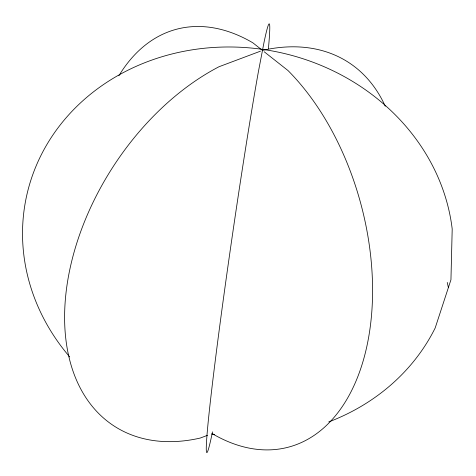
<?xml version="1.0" encoding="UTF-8"?>
<svg xmlns="http://www.w3.org/2000/svg" width="476" height="476" viewBox="0 0 476 476"><rect width="100%" height="100%" fill="white"/><g stroke="black" fill="none" stroke-linecap="round" stroke-linejoin="round"><path stroke-width="0.71" d="M262.341 51.116L258.414 71.596A216.318 6.015 -81.7 0 0 216.419 351.568A216.318 6.015 -81.7 0 0 212.486 431.857M385.268 106.249A216.318 141.378 -57.3 0 0 262.478 50.408L264.007 42.418A216.318 6.015 -81.7 0 1 268.399 48.826M260.491 51.158L219.019 66.729A216.318 141.378 -57.3 0 0 64.873 306.746A216.318 141.378 -57.3 0 0 200.223 438.057L207.5 435.326M262.478 50.408L252.839 42.804A216.318 132.869 74.9 0 0 118.899 75.743M264.222 51.783L288.022 70.561A216.318 132.869 74.9 0 1 367.252 344.505A216.318 132.869 74.9 0 1 212.129 433.582M447.244 282.423L448.392 287.593M328.738 421.932A216.318 193.922 11.5 0 0 435.183 327.958L450.945 279.781L452.2 229.021A216.318 193.922 11.5 0 0 155.783 58.709A216.318 193.922 11.5 0 0 69.698 356.905M214.628 434.475A216.318 193.922 11.5 0 1 211.689 434.052"/></g></svg>
